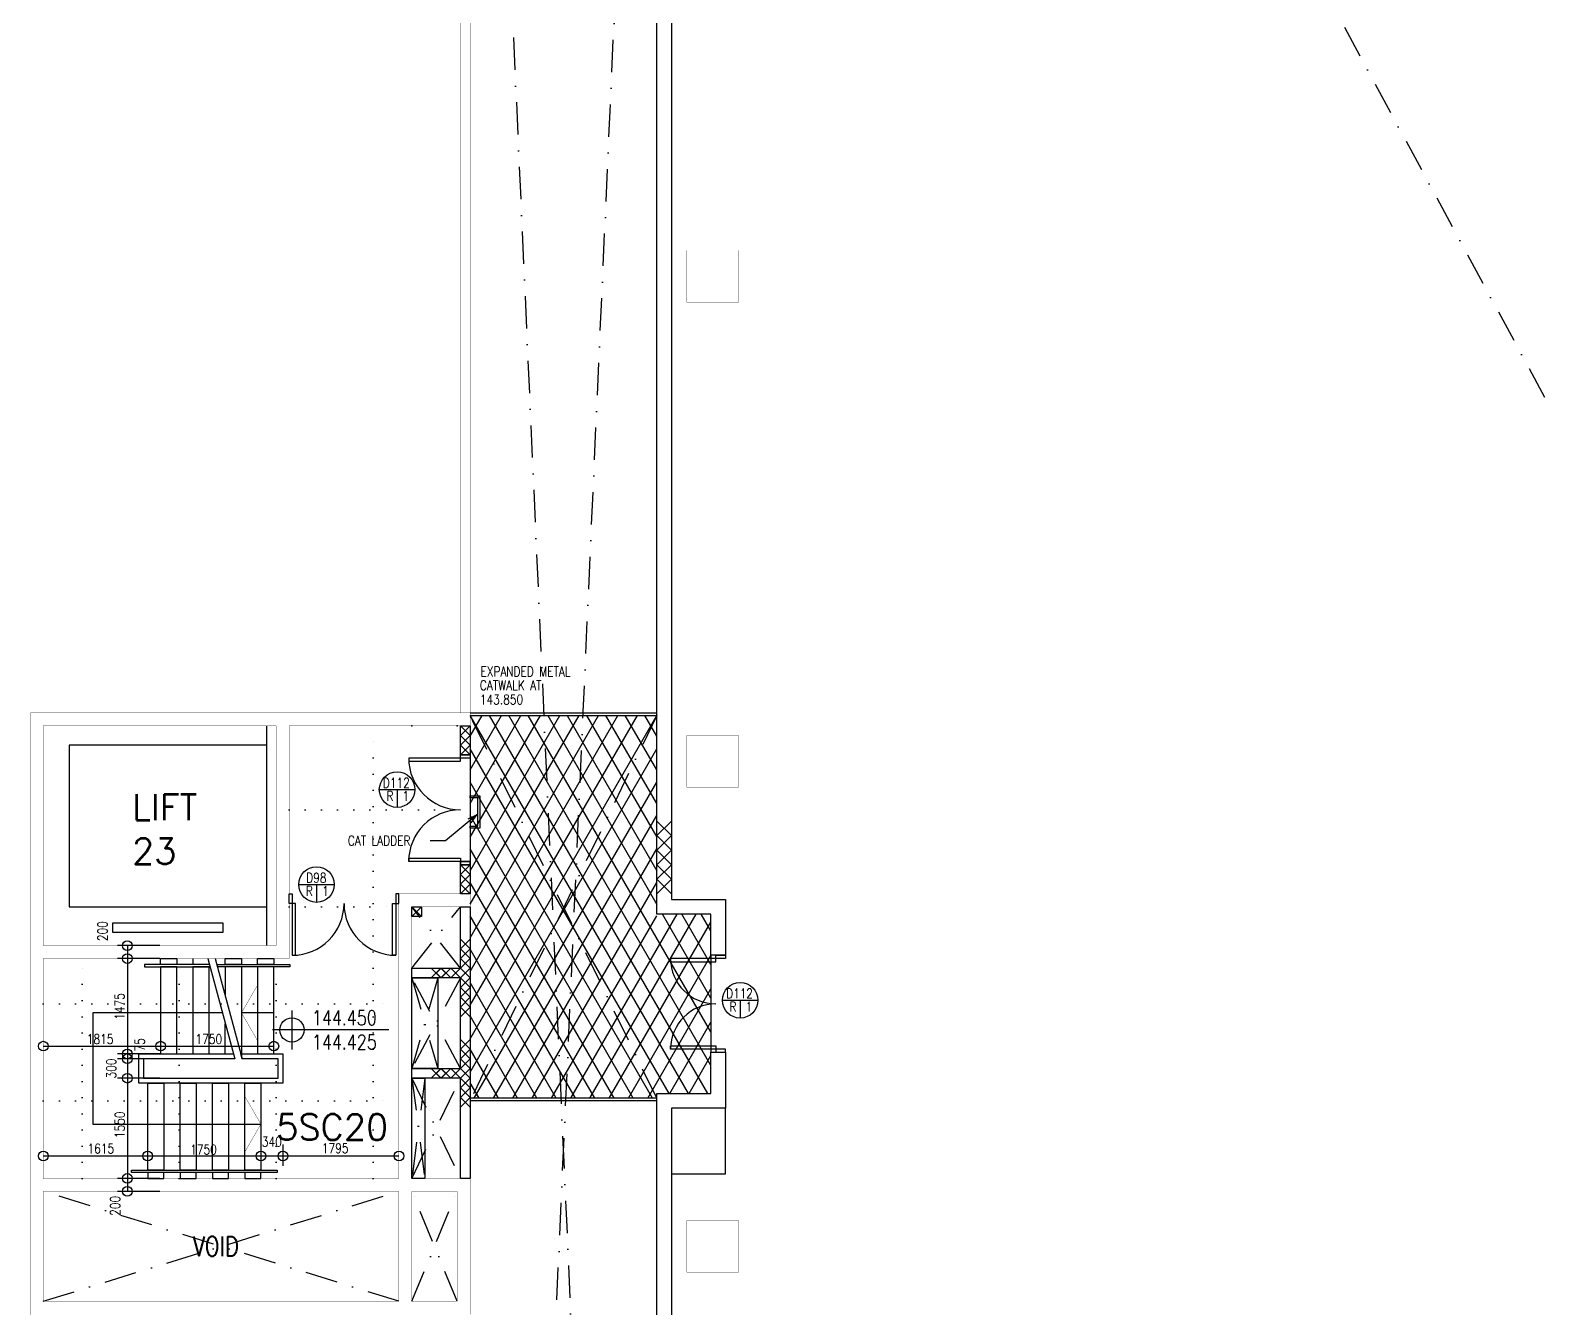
# Model space of a CAD drawing. Extents: x -68523 to 336700, y -113452 to 119396.
# Drawn here: x 151448 to 174807, y -81950 to -62197 of the extents above; entities that cross this region are included whole.
import ezdxf

# ---------------------------------------------------------------- set-up
doc = ezdxf.new("R2010")
doc.units = 0
doc.header["$LTSCALE"] = 1000
doc.header["$MEASUREMENT"] = 0
doc.linetypes.add('s5144a$0$DASHDOT', pattern=[1, 0.5, -0.25, 0, -0.25])
doc.linetypes.add('s5144a$0$DOT', pattern=[0.25, 0, -0.25])
doc.layers.get('0').update_dxf_attribs({"linetype": 'CONTINUOUS'})
for name, color, linetype in [('s5144a$0$11', 14, 'CONTINUOUS'), ('s5144a$0$12', 7, 'CONTINUOUS'), ('s5144a$0$20', 7, 'CONTINUOUS'), ('s5144a$0$21', 2, 'CONTINUOUS'), ('s5144a$0$22', 7, 'CONTINUOUS'), ('s5144a$0$23', 7, 'CONTINUOUS'), ('s5144a$0$25', 7, 'CONTINUOUS'), ('s5144a$0$29', 7, 'CONTINUOUS'), ('s5144a$0$30', 7, 'CONTINUOUS'), ('s5144a$0$35', 7, 'CONTINUOUS'), ('s5144a$0$4', 7, 'CONTINUOUS'), ('s5144a$0$42', 7, 'CONTINUOUS'), ('s5144a$0$6', 7, 'CONTINUOUS'), ('s5144a$0$ROOM-NO', 4, 'CONTINUOUS')]:
    doc.layers.add(name, color=color, linetype=linetype)
doc.styles.add('s5144a$0$STANDARD', font='SIMPLEX')

# ---------------------------------------------------------------- blocks, each defined once
blk = doc.blocks.new('s5144a$0$HAT15')
at = {"layer": 's5144a$0$22', "color": 14, "linetype": 'Continuous'}
for p, q in [((0, 0), (0.15, 0.15)), ((0, 0.15), (0.15, 0))]:
    blk.add_line(p, q, dxfattribs=at)
blk = doc.blocks.new('s5144a$0$CHAT15')
at = {"layer": 's5144a$0$22', "color": 14, "linetype": 'Continuous'}
for points in [[(0, 0), (0.15, 0.15), (0.3, 0), (0.45, 0.15), (0.6, 0), (0.75, 0.15)], [(0, 0.15), (0.15, 0), (0.3, 0.15), (0.45, 0), (0.6, 0.15), (0.75, 0)]]:
    blk.add_lwpolyline(points, dxfattribs=at)
blk = doc.blocks.new('s5144a$0$D1700B')
at = {"layer": 's5144a$0$30', "color": 14, "linetype": 'Continuous'}
for points in [[(0, 0), (0.05, 0), (0.05, 0.95), (0.1, 0.95), (0.1, 0.15), (0, 0.15), (0, 0)], [(1.7, 0), (1.65, 0), (1.65, 0.95), (1.6, 0.95), (1.6, 0.15), (1.7, 0.15), (1.7, 0)]]:
    blk.add_lwpolyline(points, dxfattribs=at)
for centre, start, end in [((0.05, 0.15), 0, 90), ((1.650003, 0.15), 90, 180)]:
    blk.add_arc(centre, 0.800001, start, end, dxfattribs=at)
blk = doc.blocks.new('s5144a$0$D1500A')
at = {"layer": 's5144a$0$30', "linetype": 'Continuous'}
for points in [[(0.1, 0.15), (0.05, 0.15), (0.05, 0.85), (0.1, 0.85)], [(1.4, 0.15), (1.45, 0.15), (1.45, 0.85), (1.4, 0.85)], [(0, 0), (0.05, 0), (0.05, 0.15), (0, 0.15)], [(1.5, 0), (1.45, 0), (1.45, 0.15), (1.5, 0.15)]]:
    blk.add_lwpolyline(points, close=True, dxfattribs=at)
for centre, start, end in [((0.05, 0.15), 0, 90), ((1.450002, 0.15), 90, 180)]:
    blk.add_arc(centre, 0.700001, start, end, dxfattribs=at)
blk = doc.blocks.new('s5144a$0$CATLAD')
at = {"layer": 's5144a$0$25', "linetype": 'Continuous'}
blk.add_lwpolyline([(0, 0), (0, 0.15), (0.5, 0.15), (0.5, 0), (0.468, 0), (0.468, 0.118), (0.032, 0.118), (0.032, 0)], close=True, dxfattribs=at)
blk = doc.blocks.new('s5144a$0$LEVEL')
at = {"layer": 's5144a$0$35', "linetype": 'Continuous'}
for p, q in [((0, 0.2), (0, -0.2)), ((1, 0), (-0.2, 0))]:
    blk.add_line(p, q, dxfattribs=at)
blk.add_circle((0, 0), 0.125, dxfattribs=at)
at = {"layer": 's5144a$0$35', "linetype": 'Continuous', "style": 's5144a$0$STANDARD', "width": 0.8}
for tag, p in [('TAG2', (0.2063, 0.05)), ('TAG1', (0.2063, -0.2))]:
    blk.add_attdef(tag, p, '', height=0.15, dxfattribs=at)
blk = doc.blocks.new('s5144a$0$DRMK2')
at = {"layer": 's5144a$0$29', "color": 14, "linetype": 'Continuous'}
for p, q in [((-0.275, 0), (0.275, 0)), ((0, 0), (0, -0.275))]:
    blk.add_line(p, q, dxfattribs=at)
blk.add_circle((0, 0), 0.275, dxfattribs=at)
at = {"layer": 's5144a$0$29', "color": 14, "linetype": 'Continuous', "style": 's5144a$0$STANDARD', "width": 0.8}
for tag, p in [('TAG6', (-0.2183, 0.03)), ('TAG1', (-0.1587, 0.03)), ('TAG5', (-0.2242, -0.175)), ('TAG4', (-0.1647, -0.175)), ('TAG3', (0.0258, -0.175)), ('TAG2', (0.0853, -0.175))]:
    blk.add_attdef(tag, p, '', height=0.15, dxfattribs=at)
blk = doc.blocks.new('s5144a')
at = {"layer": 's5144a$0$11', "color": 14, "linetype": 'Continuous'}
blk.add_line((155100.2, -72950), (155100.2, -76350), dxfattribs=at)
at = {"layer": 's5144a$0$11', "color": 2, "linetype": 's5144a$0$DASHDOT'}
for p, q in [((157500, -75749.8), (157350, -75899.8)), ((157350, -75749.8), (157500, -75899.8)), ((157750, -76849.8), (157350, -78249.8)), ((157350, -76849.8), (157750, -78249.8)), ((157550, -78399.8), (157350, -79950)), ((157350, -78399.8), (157550, -79950))]:
    blk.add_line(p, q, dxfattribs=at)
at = {"layer": 's5144a$0$11', "color": 14, "linetype": 's5144a$0$DASHDOT'}
for p, q in [((157350.2, -76699.8), (158100.2, -75749.8)), ((158100.2, -76699.8), (157350.2, -75749.8)), ((158100.2, -76849.8), (157350.2, -78249.8)), ((158100.2, -78249.8), (157350.2, -76849.8)), ((157350.2, -78399.8), (158100.2, -79950)), ((157350.2, -79950), (158100.2, -78399.8)), ((157150.2, -81850), (151650.2, -80150)), ((151650.2, -81850), (157150.2, -80150)), ((157350.2, -81850), (158050.2, -80150)), ((158050.2, -81850), (157350.2, -80150))]:
    blk.add_line(p, q, dxfattribs=at)
at = {"layer": 's5144a$0$11', "color": 14, "linetype": 'Continuous', "const_width": 5}
for points in [[(155450.2, -76550), (151650.2, -76550), (151650.2, -79950), (157150.2, -79950), (157150.2, -75549.8), (158250.2, -75549.8), (158250.2, -75749.8), (157350.2, -75749.8), (157350.2, -79950), (158250.2, -79950), (158250.2, -82050)], [(151450.2, -101250), (151450.2, -72750), (158250.2, -72749.8), (158250.2, -72949.8), (155450.2, -72950), (155450.2, -76550)], [(151650.2, -81850), (156600.2, -81850), (157150.2, -81850), (157150.2, -80150), (151650.2, -80150), (151650.2, -81850)]]:
    blk.add_lwpolyline(points, dxfattribs=at)
for points in [[(155250.2, -76350), (151650.2, -76350), (151650.2, -72950), (155250.2, -72950)], [(158050.2, -81850), (157350.2, -81850), (157350.2, -80150), (158050.2, -80150)]]:
    blk.add_lwpolyline(points, close=True, dxfattribs=at)
at = {"layer": 's5144a$0$11', "color": 14, "linetype": 'Continuous'}
for points in [[(158250.2, -73400), (158100.2, -73400), (158100.2, -72949.8), (158250.2, -72949.8)], [(158250.2, -75549.8), (158100.2, -75549.8), (158100.2, -75100), (158250.2, -75100)], [(158250.2, -75749.8), (158250.2, -79950), (158100.2, -79950), (158100.2, -78399.8), (157350.2, -78399.8), (157350.2, -78249.8), (158100.2, -78249.8), (158100.2, -76849.8), (157350.2, -76849.8), (157350.2, -76699.8), (158100.2, -76699.8), (158100.2, -75749.8)]]:
    blk.add_lwpolyline(points, close=True, dxfattribs=at)
at = {"layer": 's5144a$0$11', "color": 2, "linetype": 'Continuous'}
for points in [[(157350, -75749.8), (157500, -75749.8), (157500, -75899.8), (157350, -75899.8)], [(157350, -76849.8), (157750, -76849.8), (157750, -78249.8), (157350, -78249.8)], [(157350, -78399.8), (157550, -78399.8), (157550, -79950), (157350, -79950)]]:
    blk.add_lwpolyline(points, close=True, dxfattribs=at)
at = {"layer": 's5144a$0$11', "color": 14, "linetype": 's5144a$0$DASHDOT'}
for p in [(157350.2, -72949.8), (158050.2, -72949.8)]:
    blk.add_point(p, dxfattribs=at)
at = {"layer": 's5144a$0$12', "color": 2, "linetype": 'Continuous'}
for p, q in [((158356.6, -74325.9), (157872.2, -74728)), ((157872.2, -74728), (157632.2, -74728)), ((153450, -76350), (152800, -76350)), ((152950, -76350), (152950, -80150)), ((153450, -76550), (152800, -76550)), ((151650, -77904.5), (155215, -77904.5)), ((153450, -78025), (152800, -78025)), ((153450, -78100), (152800, -78100)), ((153450, -78400), (152800, -78400)), ((151650.2, -79602.8), (157150, -79602.8)), ((153265, -79680.4), (153265, -79452.8)), ((155355, -79427.3), (155355, -79752.8)), ((153450, -79950), (152800, -79950)), ((153450, -80150), (152800, -80150))]:
    blk.add_line(p, q, dxfattribs=at)
blk.add_lwpolyline([(158265.1, -74450.6), (158356.6, -74325.9), (158217.2, -74392.9)], dxfattribs=at)
for centre in [(152950, -76350), (152950, -76350), (152950, -76550), (152950, -76550), (151650, -77904.5), (152950, -78025), (153465, -77904.5), (155215, -77904.5), (152950, -78100), (152950, -78100), (152950, -78400), (152950, -78400), (151650, -79602.8), (153265, -79602.8), (155015, -79602.8), (155355, -79602.8), (157150, -79602.8), (152950, -79950), (152950, -79950), (152950, -80150), (152950, -80150)]:
    blk.add_circle(centre, 75, dxfattribs=at)
at = {"layer": 's5144a$0$20', "color": 14, "linetype": 's5144a$0$DASHDOT'}
blk.add_line((161300, -42800), (198638, -111800), dxfattribs=at)
at = {"layer": 's5144a$0$20', "color": 3, "linetype": 'Continuous', "const_width": 5}
for points in [[(158100.2, -72749.8), (158100.2, -49550)], [(158250.2, -72749.8), (158250.2, -49550)]]:
    blk.add_lwpolyline(points, dxfattribs=at)
at = {"layer": 's5144a$0$20', "color": 14, "linetype": 'Continuous'}
for points in [[(162200, -76500.2), (161975, -76500.2), (161975, -75862.5), (161137.5, -75862.5), (161137.5, -56137.3), (161975, -56137.3), (161975, -53362.3), (161137.5, -53362.3), (161137, -49550)], [(161362, -49550), (161362.5, -53137.3), (162200, -53137.3), (162200, -56362.3), (161362.5, -56362.3), (161362.5, -75637.5), (162200, -75637.5), (162200, -76500.2)], [(162200, -77999.8), (162200, -78862.5), (161362.5, -78862.5), (161362, -98137.5), (162200.5, -98137.5), (162200.5, -99000.2), (162200.5, -101362.5), (161362, -101362.5), (161362, -111800), (161137, -111800), (161137, -101137.5), (161975.5, -101137.5), (161975.5, -98362.5), (161137, -98362.5), (161137.5, -78637.5), (161975, -78637.5), (161975, -77999.8), (162200, -77999.8)]]:
    blk.add_lwpolyline(points, dxfattribs=at)
at = {"layer": 's5144a$0$20', "color": 2, "linetype": 'Continuous'}
blk.add_lwpolyline([(161362, -79877.5), (162200, -79877.5), (162200, -78862.5)], dxfattribs=at)
at = {"layer": 's5144a$0$23', "color": 14, "linetype": 's5144a$0$DASHDOT'}
for p, q in [((158250, -47325), (161137, -111800)), ((158250, -111800), (161137, -47325)), ((161137, -72790), (158250, -78750)), ((161137, -78710), (158250.2, -72790))]:
    blk.add_line(p, q, dxfattribs=at)
at = {"layer": 's5144a$0$25', "color": 10, "linetype": 'Continuous'}
for p, q in [((153965, -76550), (153965, -76640)), ((154194.5, -76550), (154609.8, -78100)), ((154309.8, -76550), (154725.1, -78100)), ((154465, -76680), (154465, -77129.3)), ((154715, -76680), (154715, -78062.4)), ((155215, -77390), (154715, -77390)), ((154465, -78025), (154465, -77559.6))]:
    blk.add_line(p, q, dxfattribs=at)
for points in [[(153465, -76550), (153715, -76550), (153715, -76640), (153465, -76640)], [(154465, -76550), (154715, -76550), (154715, -76640), (154465, -76640)], [(154965, -76550), (155215, -76550), (155215, -76640), (154965, -76640)], [(153465, -78025), (153715, -78025), (153715, -76680), (153465, -76680)], [(153965, -78025), (154215, -78025), (154215, -76680), (153965, -76680)], [(154965, -78025), (155215, -78025), (155215, -76680), (154965, -76680)], [(154589.7, -78025), (154609.8, -78100), (153200, -78100), (153200, -78400), (155280, -78400), (155280, -78100), (154725.1, -78100), (154705, -78025), (155355, -78025), (155355, -78475), (153125, -78475), (153125, -78025)], [(153265, -78475), (153515, -78475), (153515, -79820), (153265, -79820)], [(153765, -78475), (154015, -78475), (154015, -79820), (153765, -79820)], [(154265, -78475), (154515, -78475), (154515, -79820), (154265, -79820)], [(154765, -78475), (155015, -78475), (155015, -79820), (154765, -79820)], [(155265, -79860), (153015, -79860), (153015, -79820), (155265, -79820)], [(153265, -79950), (153515, -79950), (153515, -79860), (153265, -79860)], [(153765, -79950), (154015, -79950), (154015, -79860), (153765, -79860)], [(154265, -79950), (154515, -79950), (154515, -79860), (154265, -79860)], [(154765, -79950), (155015, -79950), (155015, -79860), (154765, -79860)]]:
    blk.add_lwpolyline(points, close=True, dxfattribs=at)
for points in [[(154218.6, -76640), (153215, -76640), (153215, -76680), (154229.3, -76680)], [(154333.9, -76640), (155465, -76640), (155465, -76680), (154344.6, -76680)], [(154419.5, -77389.9), (152415, -77389.9), (152415, -79110), (155015, -79110)]]:
    blk.add_lwpolyline(points, dxfattribs=at)
at = {"layer": 's5144a$0$25', "color": 10, "linetype": 'Continuous', "const_width": 5}
for points in [[(154965, -76957), (154715, -77390), (154965, -77823)], [(154765, -79543), (155015, -79110), (154765, -78677)]]:
    blk.add_lwpolyline(points, dxfattribs=at)
at = {"layer": 's5144a$0$30', "color": 14, "linetype": 'Continuous'}
for p, q in [((158250.2, -72750), (161137, -72750)), ((158250.2, -72790), (161137, -72790)), ((158250.2, -73113.5), (158437, -72790)), ((158250.2, -73633.2), (158737, -72790)), ((158250.2, -74152.8), (159037, -72790)), ((158250.2, -74672.4), (159337, -72790)), ((158250.2, -75192), (159637, -72790)), ((158250.2, -75711.6), (159937, -72790)), ((158250.2, -76231.2), (160237, -72790)), ((158250.2, -76750.9), (160537, -72790)), ((158250.2, -77270.5), (160837, -72790)), ((158250.2, -77790.1), (161137, -72790)), ((161626.2, -78637.5), (158250.2, -72790)), ((161926.2, -78637.5), (158550.2, -72790)), ((161975, -78202.4), (158850.2, -72790)), ((161975, -77682.6), (159150.2, -72790)), ((159450.2, -72790), (161137.5, -75712.5)), ((159750.2, -72790), (161137.5, -75192.9)), ((160050.2, -72790), (161137.5, -74673.3)), ((161137, -74152.8), (160350.2, -72790)), ((161137, -73633.2), (160650.2, -72790)), ((161137, -73113.5), (160950.2, -72790)), ((158250.2, -78306.4), (161137, -73306.3)), ((161328.2, -78637.5), (158250.2, -73306.3)), ((161071.9, -78710), (158250.2, -73822.7)), ((158315.3, -78710), (161137, -73822.7)), ((160773.8, -78710), (158250.2, -74339)), ((158613.4, -78710), (161137, -74339)), ((160475.6, -78710), (158250.2, -74855.5)), ((158911.6, -78710), (161137, -74855.5)), ((160177.5, -78710), (158250.2, -75371.8)), ((159209.7, -78710), (161137, -75371.8)), ((159879.3, -78710), (158250.2, -75888.3)), ((159507.9, -78710), (161137, -75888.3)), ((159806, -78710), (161450, -75862.5)), ((160104.1, -78710), (161748.1, -75862.5)), ((161975, -77163), (161224.1, -75862.5)), ((161975, -76643.5), (161524.2, -75862.5)), ((161975, -76123.9), (161824.1, -75862.5)), ((160402.3, -78710), (161975, -75985.9)), ((159581.2, -78710), (158250.2, -76404.6)), ((160700.4, -78710), (161975, -76502.4)), ((159283.1, -78710), (158250.2, -76921)), ((160998.5, -78710), (161975, -77018.6)), ((158984.9, -78710), (158250.2, -77437.4)), ((161338.2, -78637.5), (161975, -77534.5)), ((158686.8, -78710), (158250.2, -77953.8)), ((161636, -78637.5), (161975, -78050.4)), ((158388.7, -78710), (158250.2, -78470.1)), ((161137, -78710), (158250, -78710)), ((161137, -78750), (158250, -78750))]:
    blk.add_line(p, q, dxfattribs=at)
at = {"layer": 's5144a$0$30', "color": 2, "linetype": 'Continuous'}
for p, q in [((158250.2, -73400), (158250.2, -75100)), ((161975, -76500.2), (161975, -78000.2))]:
    blk.add_line(p, q, dxfattribs=at)
at = {"layer": 's5144a$0$30', "color": 14, "linetype": 'Continuous'}
for points in [[(158100.2, -73400), (158250.2, -73400), (158250.2, -73450), (158100.2, -73450)], [(158100.2, -75050), (158250.2, -75050), (158250.2, -75100), (158100.2, -75100)]]:
    blk.add_lwpolyline(points, close=True, dxfattribs=at)
at = {"layer": 's5144a$0$4', "linetype": 's5144a$0$DOT'}
for p, q in [((156750, -79950), (156750, -72949.9)), ((155450.2, -74250), (158100.2, -74250)), ((155450.2, -75750), (157150.2, -75750)), ((152250, -79950), (152250, -76550)), ((153750, -79950), (153750, -76550)), ((155250, -79950), (155250, -76550)), ((151650.2, -77250), (157150.2, -77250)), ((151650.2, -78750), (157150.2, -78750))]:
    blk.add_line(p, q, dxfattribs=at)
at = {"layer": 's5144a$0$42', "color": 14, "linetype": 'Continuous'}
blk.add_lwpolyline([(155100.2, -73250), (152050.2, -73250), (152050.2, -75750), (155100.2, -75750)], dxfattribs=at)
blk.add_lwpolyline([(155100.2, -73250), (152050.2, -73250), (152050.2, -75750), (155100.2, -75750)], dxfattribs=at)
blk.add_lwpolyline([(154425.2, -76000), (154425.2, -76150), (152725.2, -76150), (152725.2, -76000)], close=True, dxfattribs=at)
blk.add_lwpolyline([(154425.2, -76000), (154425.2, -76150), (152725.2, -76150), (152725.2, -76000)], close=True, dxfattribs=at)
at = {"layer": 's5144a$0$6', "color": 3, "linetype": 'Continuous', "const_width": 5}
for points in [[(161600, -66400), (162400, -66400), (162400, -65600), (161600, -65600)], [(161600, -73900), (162400, -73900), (162400, -73100), (161600, -73100)], [(161600, -81400), (162400, -81400), (162400, -80600), (161600, -80600)]]:
    blk.add_lwpolyline(points, close=True, dxfattribs=at)
at = {"zscale": 1000}
for name, p, xscale, yscale, rotation in [('s5144a$0$HAT15', (158250.2, -73099.8), 999.9979999999999, -999.9979999999999, 180), ('s5144a$0$HAT15', (158250.2, -73099.8), 999.9979999999999, -999.9979999999999, 180), ('s5144a$0$HAT15', (158250.2, -73249.8), 999.9979999999999, -999.9979999999999, 180), ('s5144a$0$HAT15', (158250.2, -73249.8), 999.9979999999999, -999.9979999999999, 180), ('s5144a$0$HAT15', (158250.2, -73399.8), 999.9979999999999, -999.9979999999999, 180), ('s5144a$0$HAT15', (158250.2, -73399.8), 999.9979999999999, -999.9979999999999, 180), ('s5144a$0$D1700B', (158250.2, -75100), 999.9979999999999, 999.9979999999999, 90), ('s5144a$0$D1700B', (158250.2, -75100), 999.9979999999999, 999.9979999999999, 90), ('s5144a$0$CATLAD', (158250.2, -74033.3), 999.9979999999999, 999.9979999999999, 270), ('s5144a$0$CATLAD', (158250.2, -74033.3), 999.9979999999999, 999.9979999999999, 270), ('s5144a$0$CHAT15', (161363, -75550), 1499.997, 1499.997, 90), ('s5144a$0$CHAT15', (161363, -75550), 1499.997, 1499.997, 90), ('s5144a$0$HAT15', (158250.2, -75249.8), 999.9979999999999, -999.9979999999999, 180), ('s5144a$0$HAT15', (158250.2, -75249.8), 999.9979999999999, -999.9979999999999, 180), ('s5144a$0$HAT15', (158250.2, -75399.8), 999.9979999999999, -999.9979999999999, 180), ('s5144a$0$HAT15', (158250.2, -75399.8), 999.9979999999999, -999.9979999999999, 180), ('s5144a$0$HAT15', (158250.2, -75549.8), 999.9979999999999, -999.9979999999999, 180), ('s5144a$0$HAT15', (158250.2, -75549.8), 999.9979999999999, -999.9979999999999, 180), ('s5144a$0$D1700B', (157150.2, -75549.8), 999.9979999999999, 999.9979999999999, 180), ('s5144a$0$D1700B', (157150.2, -75549.8), 999.9979999999999, 999.9979999999999, 180), ('s5144a$0$HAT15', (158250.2, -76399.8), 999.9979999999999, -999.9979999999999, 180), ('s5144a$0$HAT15', (158250.2, -76399.8), 999.9979999999999, -999.9979999999999, 180), ('s5144a$0$HAT15', (158250.2, -76549.8), 999.9979999999999, -999.9979999999999, 180), ('s5144a$0$HAT15', (158250.2, -76549.8), 999.9979999999999, -999.9979999999999, 180), ('s5144a$0$HAT15', (158250.2, -76699.8), 999.9979999999999, -999.9979999999999, 180), ('s5144a$0$HAT15', (158250.2, -76699.8), 999.9979999999999, -999.9979999999999, 180), ('s5144a$0$D1500A', (162200, -78000.2), 999.9979999999999, 999.9979999999999, 90), ('s5144a$0$D1500A', (162200, -78000.2), 999.9979999999999, 999.9979999999999, 90), ('s5144a$0$HAT15', (157800, -76849.8), 999.9979999999999, -999.9979999999999, 180), ('s5144a$0$HAT15', (157800, -76849.8), 999.9979999999999, -999.9979999999999, 180), ('s5144a$0$HAT15', (157800.2, -76849.8), 999.9979999999999, -999.9979999999999, 180), ('s5144a$0$HAT15', (157800.2, -76849.8), 999.9979999999999, -999.9979999999999, 180), ('s5144a$0$HAT15', (157950, -76849.8), 999.9979999999999, -999.9979999999999, 180), ('s5144a$0$HAT15', (157950, -76849.8), 999.9979999999999, -999.9979999999999, 180), ('s5144a$0$HAT15', (157950.2, -76849.8), 999.9979999999999, -999.9979999999999, 180), ('s5144a$0$HAT15', (157950.2, -76849.8), 999.9979999999999, -999.9979999999999, 180), ('s5144a$0$HAT15', (158100, -76849.8), 999.9979999999999, -999.9979999999999, 180), ('s5144a$0$HAT15', (158100, -76849.8), 999.9979999999999, -999.9979999999999, 180), ('s5144a$0$HAT15', (158100.2, -76849.8), 999.9979999999999, -999.9979999999999, 180), ('s5144a$0$HAT15', (158100.2, -76849.8), 999.9979999999999, -999.9979999999999, 180), ('s5144a$0$HAT15', (158250, -76849.8), 999.9979999999999, -999.9979999999999, 180), ('s5144a$0$HAT15', (158250, -76849.8), 999.9979999999999, -999.9979999999999, 180), ('s5144a$0$HAT15', (158250, -76999.8), 999.9979999999999, -999.9979999999999, 180), ('s5144a$0$HAT15', (158250, -76999.8), 999.9979999999999, -999.9979999999999, 180), ('s5144a$0$HAT15', (158250.2, -76849.8), 999.9979999999999, -999.9979999999999, 180), ('s5144a$0$HAT15', (158250.2, -76849.8), 999.9979999999999, -999.9979999999999, 180), ('s5144a$0$HAT15', (158250.2, -76999.8), 999.9979999999999, -999.9979999999999, 180), ('s5144a$0$HAT15', (158250.2, -76999.8), 999.9979999999999, -999.9979999999999, 180), ('s5144a$0$HAT15', (158250, -77149.8), 999.9979999999999, -999.9979999999999, 180), ('s5144a$0$HAT15', (158250, -77149.8), 999.9979999999999, -999.9979999999999, 180), ('s5144a$0$HAT15', (158250.2, -77149.8), 999.9979999999999, -999.9979999999999, 180), ('s5144a$0$HAT15', (158250.2, -77149.8), 999.9979999999999, -999.9979999999999, 180), ('s5144a$0$HAT15', (158250, -77299.8), 999.9979999999999, -999.9979999999999, 180), ('s5144a$0$HAT15', (158250, -77299.8), 999.9979999999999, -999.9979999999999, 180), ('s5144a$0$HAT15', (158250, -77449.8), 999.9979999999999, -999.9979999999999, 180), ('s5144a$0$HAT15', (158250, -77449.8), 999.9979999999999, -999.9979999999999, 180), ('s5144a$0$HAT15', (158250.2, -77299.8), 999.9979999999999, -999.9979999999999, 180), ('s5144a$0$HAT15', (158250.2, -77299.8), 999.9979999999999, -999.9979999999999, 180), ('s5144a$0$HAT15', (158250.2, -77449.8), 999.9979999999999, -999.9979999999999, 180), ('s5144a$0$HAT15', (158250.2, -77449.8), 999.9979999999999, -999.9979999999999, 180), ('s5144a$0$HAT15', (158250, -77949.8), 999.9979999999999, -999.9979999999999, 180), ('s5144a$0$HAT15', (158250, -77949.8), 999.9979999999999, -999.9979999999999, 180), ('s5144a$0$HAT15', (158250, -78099.8), 999.9979999999999, -999.9979999999999, 180), ('s5144a$0$HAT15', (158250, -78099.8), 999.9979999999999, -999.9979999999999, 180), ('s5144a$0$HAT15', (158250.2, -77949.8), 999.9979999999999, -999.9979999999999, 180), ('s5144a$0$HAT15', (158250.2, -77949.8), 999.9979999999999, -999.9979999999999, 180), ('s5144a$0$HAT15', (158250.2, -78099.8), 999.9979999999999, -999.9979999999999, 180), ('s5144a$0$HAT15', (158250.2, -78099.8), 999.9979999999999, -999.9979999999999, 180), ('s5144a$0$HAT15', (157800, -78399.8), 999.9979999999999, -999.9979999999999, 180), ('s5144a$0$HAT15', (157800, -78399.8), 999.9979999999999, -999.9979999999999, 180), ('s5144a$0$HAT15', (157800.2, -78399.8), 999.9979999999999, -999.9979999999999, 180), ('s5144a$0$HAT15', (157800.2, -78399.8), 999.9979999999999, -999.9979999999999, 180), ('s5144a$0$HAT15', (157950, -78399.8), 999.9979999999999, -999.9979999999999, 180), ('s5144a$0$HAT15', (157950, -78399.8), 999.9979999999999, -999.9979999999999, 180), ('s5144a$0$HAT15', (157950.2, -78399.8), 999.9979999999999, -999.9979999999999, 180), ('s5144a$0$HAT15', (157950.2, -78399.8), 999.9979999999999, -999.9979999999999, 180), ('s5144a$0$HAT15', (158100, -78399.8), 999.9979999999999, -999.9979999999999, 180), ('s5144a$0$HAT15', (158100, -78399.8), 999.9979999999999, -999.9979999999999, 180), ('s5144a$0$HAT15', (158100.2, -78399.8), 999.9979999999999, -999.9979999999999, 180), ('s5144a$0$HAT15', (158100.2, -78399.8), 999.9979999999999, -999.9979999999999, 180), ('s5144a$0$HAT15', (158250, -78249.8), 999.9979999999999, -999.9979999999999, 180), ('s5144a$0$HAT15', (158250, -78249.8), 999.9979999999999, -999.9979999999999, 180), ('s5144a$0$HAT15', (158250, -78399.8), 999.9979999999999, -999.9979999999999, 180), ('s5144a$0$HAT15', (158250, -78399.8), 999.9979999999999, -999.9979999999999, 180), ('s5144a$0$HAT15', (158250.2, -78249.8), 999.9979999999999, -999.9979999999999, 180), ('s5144a$0$HAT15', (158250.2, -78249.8), 999.9979999999999, -999.9979999999999, 180), ('s5144a$0$HAT15', (158250.2, -78399.8), 999.9979999999999, -999.9979999999999, 180), ('s5144a$0$HAT15', (158250.2, -78399.8), 999.9979999999999, -999.9979999999999, 180), ('s5144a$0$HAT15', (158250, -78549.8), 999.9979999999999, -999.9979999999999, 180), ('s5144a$0$HAT15', (158250, -78549.8), 999.9979999999999, -999.9979999999999, 180), ('s5144a$0$HAT15', (158250.2, -78549.8), 999.9979999999999, -999.9979999999999, 180), ('s5144a$0$HAT15', (158250.2, -78549.8), 999.9979999999999, -999.9979999999999, 180), ('s5144a$0$HAT15', (158250, -78699.8), 999.9979999999999, -999.9979999999999, 180), ('s5144a$0$HAT15', (158250, -78699.8), 999.9979999999999, -999.9979999999999, 180), ('s5144a$0$HAT15', (158250, -78849.8), 999.9979999999999, -999.9979999999999, 180), ('s5144a$0$HAT15', (158250, -78849.8), 999.9979999999999, -999.9979999999999, 180), ('s5144a$0$HAT15', (158250.2, -78699.8), 999.9979999999999, -999.9979999999999, 180), ('s5144a$0$HAT15', (158250.2, -78699.8), 999.9979999999999, -999.9979999999999, 180), ('s5144a$0$HAT15', (158250.2, -78849.8), 999.9979999999999, -999.9979999999999, 180), ('s5144a$0$HAT15', (158250.2, -78849.8), 999.9979999999999, -999.9979999999999, 180)]:
    blk.add_blockref(name, p, dxfattribs=dict(at, xscale=xscale, yscale=yscale, rotation=rotation))
ref = blk.add_blockref('s5144a$0$DRMK2', (157121.3, -73938.1), dxfattribs=dict(xscale=999.9979999999999, yscale=999.9979999999999, zscale=1000))
ref.add_attrib('TAG2', '1', (157206.6, -74113.1), dxfattribs={"layer": 's5144a$0$29', "linetype": 'Continuous', "height": 150, "style": 's5144a$0$STANDARD', "width": 0.8})
ref.add_attrib('TAG4', 'R', (156956.6, -74113.1), dxfattribs={"layer": 's5144a$0$29', "linetype": 'Continuous', "height": 150, "style": 's5144a$0$STANDARD', "width": 0.8})
ref.add_attrib('TAG6', 'D112', (156903, -73908.1), dxfattribs={"layer": 's5144a$0$29', "linetype": 'Continuous', "height": 150, "style": 's5144a$0$STANDARD', "width": 0.8})
ref = blk.add_blockref('s5144a$0$DRMK2', (155875.2, -75406.3), dxfattribs=dict(xscale=999.9979999999999, yscale=999.9979999999999, zscale=1000))
ref.add_attrib('TAG1', 'D98', (155716.5, -75376.3), dxfattribs={"layer": 's5144a$0$29', "linetype": 'Continuous', "height": 150, "style": 's5144a$0$STANDARD', "width": 0.8})
ref.add_attrib('TAG2', '1', (155960.5, -75581.3), dxfattribs={"layer": 's5144a$0$29', "linetype": 'Continuous', "height": 150, "style": 's5144a$0$STANDARD', "width": 0.8})
ref.add_attrib('TAG4', 'R', (155710.5, -75581.3), dxfattribs={"layer": 's5144a$0$29', "linetype": 'Continuous', "height": 150, "style": 's5144a$0$STANDARD', "width": 0.8})
ref = blk.add_blockref('s5144a$0$DRMK2', (162426.3, -77195.2), dxfattribs=dict(xscale=999.9979999999999, yscale=999.9979999999999, zscale=1000))
ref.add_attrib('TAG2', '1', (162511.6, -77370.2), dxfattribs={"layer": 's5144a$0$29', "linetype": 'Continuous', "height": 150, "style": 's5144a$0$STANDARD', "width": 0.8})
ref.add_attrib('TAG4', 'R', (162261.6, -77370.2), dxfattribs={"layer": 's5144a$0$29', "linetype": 'Continuous', "height": 150, "style": 's5144a$0$STANDARD', "width": 0.8})
ref.add_attrib('TAG6', 'D112', (162208, -77165.2), dxfattribs={"layer": 's5144a$0$29', "linetype": 'Continuous', "height": 150, "style": 's5144a$0$STANDARD', "width": 0.8})
at = {"xscale": 1499.997, "yscale": 1499.997, "zscale": 1000}
blk.add_blockref('s5144a$0$LEVEL', (155494.4, -77654), dxfattribs=at).add_auto_attribs({'TAG1': '144.425', 'TAG2': '144.450'})
at = {"layer": 's5144a$0$12', "color": 2, "linetype": 'Continuous', "style": 's5144a$0$STANDARD', "width": 0.8}
for s, p in [('EXPANDED METAL', (158409.3, -72187.1)), ('CATWALK AT', (158401.8, -72398.9)), ('143.850', (158400.8, -72621.1)), ('CAT LADDER', (156361.3, -74803)), ('1815', (152322.5, -77871)), ('1750', (154003.1, -77871)), ('1615', (152335.1, -79563.1)), ('340', (155030.2, -79458.8)), ('1795', (155956.7, -79557.8)), ('1750', (153922.8, -79579.2))]:
    blk.add_text(s, height=150, dxfattribs=at).set_placement(p)
for s, p in [('200', (152640.4, -76280.7)), ('1475', (152905, -77496.3)), ('75', (153218, -77988.8)), ('300', (152775.7, -78406.3)), ('1550', (152907.2, -79324.9)), ('200', (152836.2, -80526.5))]:
    blk.add_text(s, height=150, rotation=90, dxfattribs=at).set_placement(p)
at = {"layer": 's5144a$0$21', "color": 15, "linetype": 'Continuous', "style": 's5144a$0$STANDARD', "width": 0.8}
blk.add_text('VOID', height=300, dxfattribs=at).set_placement((153963.7, -81150))
at = {"layer": 's5144a$0$ROOM-NO', "style": 's5144a$0$STANDARD'}
for s, p in [('LIFT', (153022.01485, -74408.84002)), ('23', (153022.01485, -75088.9193)), ('5SC20 ', (155251.95165, -79355.70294))]:
    blk.add_text(s, height=400, dxfattribs=at).set_placement(p)

msp = doc.modelspace()

# ---------------------------------------------------------------- block references
msp.add_blockref('s5144a', (0, 0))

doc.saveas('drawing.dxf')
